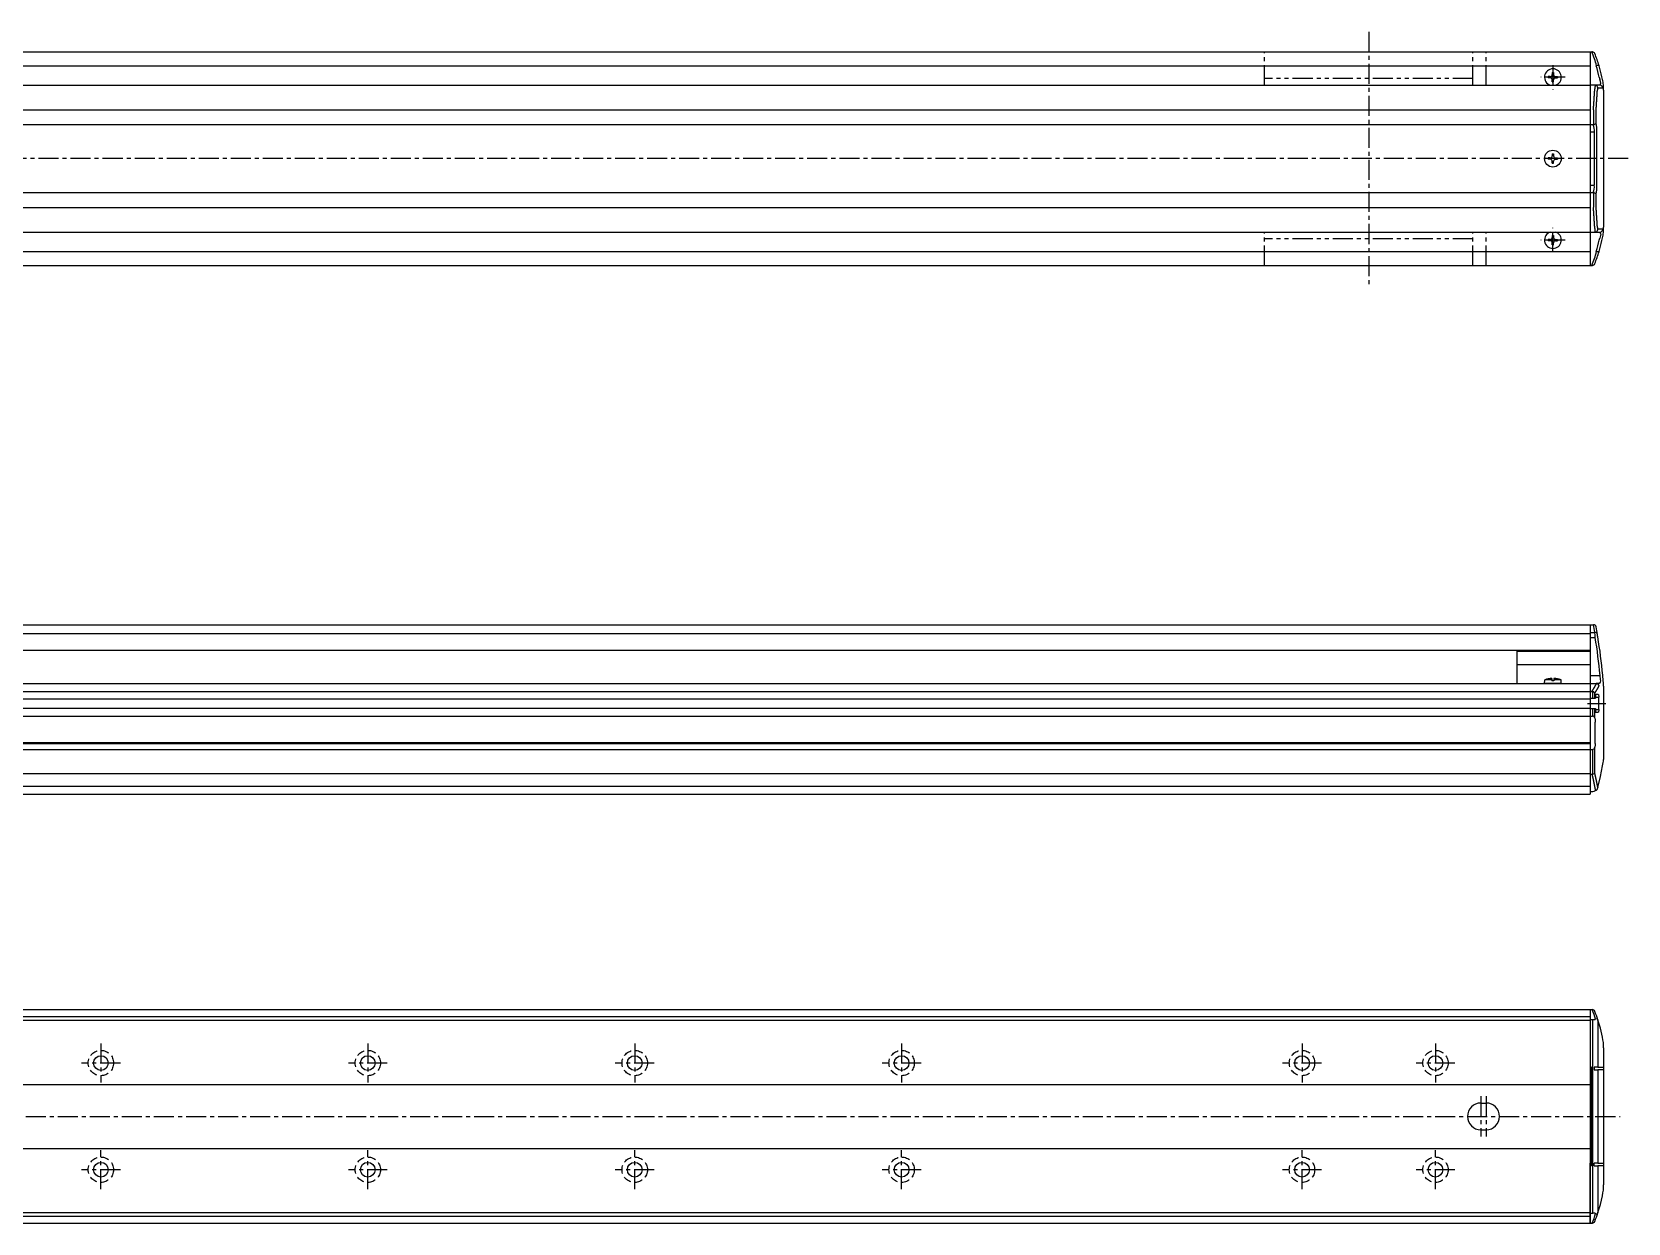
# Model space of a CAD drawing. Extents: x -463 to 733, y 41 to 537.
# Drawn here: x 135 to 733, y 90 to 537 of the extents above; entities that cross this region are included whole.
import ezdxf

# ---------------------------------------------------------------- set-up
doc = ezdxf.new("R2010")
doc.units = 0
for name, pattern in [('CENTER', [12, 7.5, -1.5, 1.5, -1.5]), ('DASHED', [4.5, 3, -1.5]), ('PHANTOM', [15, 7.5, -1.5, 1.5, -1.5, 1.5, -1.5])]:
    doc.linetypes.add(name, pattern=pattern)
doc.layers.get('0').update_dxf_attribs({"linetype": 'CONTINUOUS'})
doc.layers.add('CENTER', color=1, linetype='CENTER')

# ---------------------------------------------------------------- blocks, each defined once
blk = doc.blocks.new('DTL0004')
at = {"color": 0, "linetype": 'CONTINUOUS'}
for p, q in [((-3.15, 0), (-3.04, 1.3)), ((3.15, 0), (-3.15, 0)), ((-0.4, 1.3), (-3.04, 1.3)), ((-0.4, 1.89), (-0.4, 0.9)), ((0.4, 0.9), (-0.4, 0.9)), ((0.4, 1.89), (0.4, 0.9)), ((3.04, 1.3), (0.4, 1.3)), ((3.15, 0), (3.04, 1.3))]:
    blk.add_line(p, q, dxfattribs=at)
for start, end in [(92.87228, 112.35653), (67.64347, 87.12772)]:
    blk.add_arc((0, -6.08), 7.98, start, end, dxfattribs=at)
at = {"color": 0}
blk.add_point((0, 0), dxfattribs=at)
blk.add_point((0, 0), dxfattribs=at)

msp = doc.modelspace()

# ---------------------------------------------------------------- linework, layer by layer
at = {"color": 7, "linetype": 'CONTINUOUS'}
for p, q in [((-263.52, 529.44), (718.48, 529.44)), ((718.48, 529.44), (718.48, 449.44)), ((718.48, 529.44), (719.07, 529.44)), ((719.26, 529.44), (719.07, 529.44)), ((-25.52, 524.24), (718.48, 524.24)), ((704.23, 521.69), (704.23, 520.93)), ((704.23, 521.69), (704.73, 521.69)), ((704.73, 521.69), (704.73, 520.93)), ((720.87, 524.26), (720.73, 524.24)), ((-263.52, 516.94), (718.48, 516.94)), ((-25.52, 516.94), (718.48, 516.94)), ((702.73, 520.19), (702.73, 519.69)), ((703.48, 520.19), (702.73, 520.19)), ((703.48, 519.69), (702.73, 519.69)), ((704.23, 518.19), (704.23, 518.94)), ((704.23, 518.19), (704.73, 518.19)), ((704.73, 518.19), (704.73, 518.94)), ((705.48, 520.19), (706.23, 520.19)), ((705.48, 519.69), (706.23, 519.69)), ((706.23, 520.19), (706.23, 519.69)), ((722.15, 516.94), (718.48, 516.94)), ((721.32, 515.94), (723.15, 515.94)), ((721.87, 519.94), (722.08, 519.2)), ((723.06, 519.16), (722.85, 520.16)), ((723.39, 517.05), (723.38, 517.06)), ((723.48, 515.09), (723.48, 463.79)), ((-263.52, 507.71), (718.48, 507.71)), ((719.66, 507.69), (719.67, 507.69)), ((719.67, 507.69), (719.67, 502.19)), ((720.66, 502.78), (720.66, 507.51)), ((-263.52, 502.17), (718.48, 502.17)), ((718.48, 502.19), (719.56, 502.19)), ((718.48, 499.44), (720, 499.44)), ((719.67, 502.19), (719.56, 502.19)), ((720, 499.44), (720, 479.44)), ((720.98, 479.44), (720.98, 499.44)), ((704.23, 491.19), (704.23, 490.43)), ((704.23, 491.19), (704.73, 491.19)), ((704.73, 491.19), (704.73, 490.43)), ((702.73, 489.69), (702.73, 489.19)), ((703.48, 489.69), (702.73, 489.69)), ((703.48, 489.19), (702.73, 489.19)), ((704.23, 487.69), (704.23, 488.44)), ((704.23, 487.69), (704.73, 487.69)), ((704.73, 487.69), (704.73, 488.44)), ((705.48, 489.69), (706.23, 489.69)), ((705.48, 489.19), (706.23, 489.19)), ((706.23, 489.69), (706.23, 489.19)), ((718.48, 479.44), (720, 479.44)), ((-263.52, 476.7), (718.48, 476.7)), ((718.48, 476.69), (719.56, 476.69)), ((719.56, 476.69), (719.67, 476.68)), ((719.67, 476.68), (719.67, 471.19)), ((720.66, 471.36), (720.66, 476.1)), ((-263.52, 471.17), (718.48, 471.17)), ((719.67, 471.19), (719.66, 471.19)), ((-261.52, 461.94), (720.48, 461.94)), ((-25.52, 461.94), (718.48, 461.94)), ((704.23, 460.69), (704.23, 459.93)), ((704.23, 460.69), (704.73, 460.69)), ((704.73, 460.69), (704.73, 459.93)), ((718.48, 461.94), (722.15, 461.94)), ((723.15, 462.94), (721.32, 462.94)), ((723.38, 461.81), (723.39, 461.82)), ((-25.52, 454.64), (718.48, 454.64)), ((702.73, 459.19), (702.73, 458.69)), ((703.48, 459.19), (702.73, 459.19)), ((703.48, 458.69), (702.73, 458.69)), ((704.23, 457.19), (704.23, 457.94)), ((704.23, 457.19), (704.73, 457.19)), ((704.73, 457.19), (704.73, 457.94)), ((705.48, 459.19), (706.23, 459.19)), ((705.48, 458.69), (706.23, 458.69)), ((706.23, 459.19), (706.23, 458.69)), ((720.87, 454.61), (720.73, 454.63)), ((721.87, 458.94), (722.08, 459.67)), ((722.85, 458.72), (723.06, 459.71)), ((-263.52, 449.44), (718.48, 449.44)), ((718.48, 449.44), (719.07, 449.44)), ((719.07, 449.44), (719.26, 449.44)), ((-25.52, 314.76), (718.48, 314.76)), ((-25.52, 311.4), (718.48, 311.4)), ((718.48, 314.76), (718.48, 252.26)), ((718.48, 314.76), (718.48, 305.26)), ((718.48, 314.76), (719.66, 314.76)), ((718.48, 314.76), (718.48, 305.26)), ((718.48, 311.87), (720.18, 311.87)), ((719.67, 314.76), (719.66, 314.76)), ((-25.52, 305.26), (718.48, 305.26)), ((690.98, 305.26), (690.98, 292.76)), ((718.48, 309.99), (720.33, 309.99)), ((690.98, 304.79), (718.48, 304.79)), ((690.98, 299.8), (718.48, 299.8)), ((718.48, 295.76), (722.15, 295.76)), ((723.38, 293.08), (723.39, 293.06)), ((-263.52, 292.76), (718.48, 292.76)), ((-263.52, 289.76), (718.48, 289.76)), ((718.48, 292.76), (720.73, 292.76)), ((718.48, 292.76), (718.48, 251.26)), ((718.48, 289.76), (719.07, 289.76)), ((718.48, 287.16), (720.45, 287.16)), ((719.07, 289.76), (719.26, 289.74)), ((719.26, 289.74), (719.26, 287.16)), ((720.2, 287.16), (720.2, 289.18)), ((721.4, 288.61), (720.45, 288.61)), ((720.45, 288.61), (720.45, 287.16)), ((720.45, 287.61), (721.71, 287.61)), ((721.87, 292.76), (720.73, 292.76)), ((720.73, 292.76), (720.87, 292.75)), ((721.71, 282.91), (721.71, 287.61)), ((722.08, 292.85), (721.87, 292.76)), ((723.48, 291.76), (723.48, 264.26)), ((-263.52, 287.01), (718.48, 287.01)), ((-263.52, 283.51), (718.48, 283.51)), ((718.48, 283.36), (720.45, 283.36)), ((719.26, 283.36), (719.26, 280.49)), ((720.2, 279.69), (720.2, 283.36)), ((720.45, 283.36), (720.45, 281.91)), ((720.45, 282.91), (721.71, 282.91)), ((720.45, 281.91), (721.4, 281.91)), ((-263.52, 280.49), (718.48, 280.49)), ((718.48, 280.49), (719.26, 280.49)), ((720.34, 270.26), (720.34, 278.26)), ((-263.52, 270.56), (718.48, 270.56)), ((-263.52, 270.26), (718.48, 270.26)), ((-263.52, 268.02), (718.48, 268.02)), ((718.48, 268.02), (719.26, 268.02)), ((719.26, 268.02), (719.26, 258.76)), ((720.2, 259.03), (720.2, 268.83)), ((-263.52, 259.03), (718.48, 259.03)), ((718.48, 258.76), (719.21, 258.76)), ((719.26, 258.76), (719.21, 258.76)), ((-263.52, 254.26), (718.48, 254.26)), ((-263.52, 251.26), (718.48, 251.26)), ((718.48, 252.26), (719.43, 252.26)), ((721.37, 253.79), (721.33, 253.65)), ((-263.52, 170.47), (718.48, 170.47)), ((-263.52, 167.87), (718.48, 167.87)), ((718.48, 170.47), (718.48, 90.47)), ((718.48, 170.47), (718.48, 148.02)), ((718.48, 170.47), (719.21, 170.47)), ((719.21, 170.47), (719.26, 170.47)), ((-263.52, 166.47), (718.48, 166.47)), ((718.48, 166.72), (719.43, 166.72)), ((719.43, 94.23), (719.43, 166.72)), ((721.33, 166.68), (721.37, 166.56)), ((721.37, 166.56), (721.37, 148.97)), ((723.48, 156.12), (723.48, 104.82)), ((718.93, 148.97), (718.48, 148.97)), ((718.48, 148.02), (718.93, 148.02)), ((718.93, 148.97), (718.93, 111.97)), ((721.37, 148.97), (719.98, 148.97)), ((719.98, 148.97), (719.98, 147.97)), ((719.98, 147.97), (721.37, 147.97)), ((721.37, 148.97), (723.31, 148.97)), ((721.37, 147.97), (721.37, 112.97)), ((723.31, 147.97), (721.37, 147.97)), ((723.31, 148.97), (723.48, 148.92)), ((723.48, 147.91), (723.31, 147.97)), ((-263.52, 142.47), (718.48, 142.47)), ((677.48, 135.47), (679.48, 135.47)), ((677.48, 125.47), (679.48, 125.47)), ((-263.52, 118.47), (718.48, 118.47)), ((718.93, 112.93), (718.48, 112.92)), ((718.48, 90.47), (718.48, 112.92)), ((718.93, 111.97), (718.48, 111.97)), ((721.37, 112.97), (719.98, 112.97)), ((719.98, 111.97), (719.98, 112.97)), ((719.98, 111.97), (721.37, 111.97)), ((721.37, 112.97), (723.31, 112.97)), ((721.37, 111.97), (721.37, 94.39)), ((723.31, 111.97), (721.37, 111.97)), ((723.31, 112.97), (723.48, 113.04)), ((723.48, 112.03), (723.31, 111.97)), ((-263.52, 94.47), (718.48, 94.47)), ((-263.52, 93.07), (718.48, 93.07)), ((-263.52, 90.47), (718.48, 90.47)), ((718.48, 94.23), (719.43, 94.23)), ((718.48, 90.47), (719.21, 90.47)), ((719.26, 90.47), (719.21, 90.47)), ((721.37, 94.39), (721.33, 94.27))]:
    msp.add_line(p, q, dxfattribs=at)
at = {"color": 3, "linetype": 'PHANTOM'}
for p, q in [((596.48, 516.94), (596.48, 529.44)), ((674.48, 516.94), (674.48, 529.44)), ((679.48, 516.94), (679.48, 529.44)), ((674.48, 519.44), (596.48, 519.44)), ((596.48, 449.44), (596.48, 461.94)), ((674.48, 449.44), (674.48, 461.94)), ((679.48, 449.44), (679.48, 461.94)), ((674.48, 459.44), (596.48, 459.44))]:
    msp.add_line(p, q, dxfattribs=at)
at = {"color": 7, "linetype": 'CONTINUOUS'}
for points in [[(721.77, 524.26), (721.77, 524.26), (721.75, 524.28), (721.65, 524.34), (721.45, 524.35), (721.18, 524.32), (720.87, 524.26)], [(722.39, 517.74), (722.29, 518.3), (722.08, 519.2)], [(722.39, 461.13), (722.29, 460.57), (722.08, 459.67)], [(721.77, 454.61), (721.77, 454.61), (721.75, 454.59), (721.65, 454.53), (721.45, 454.52), (721.18, 454.55), (720.87, 454.61)], [(720.33, 309.99), (720.3, 310.42), (720.25, 311.04), (720.2, 311.54), (720.18, 311.87)], [(722.08, 292.85), (722.29, 293.25), (722.39, 293.71)], [(721.4, 288.61), (721.41, 288.61), (721.51, 288.54), (721.6, 288.37), (721.67, 288.13), (721.71, 287.83), (721.71, 287.61)], [(721.71, 282.91), (721.71, 282.81), (721.68, 282.49), (721.62, 282.2), (721.53, 282), (721.42, 281.91), (721.4, 281.91)], [(720.2, 279.69), (720.28, 279.2), (720.34, 278.26)], [(720.34, 270.26), (720.32, 269.71), (720.2, 268.83)], [(721.37, 253.79), (722.29, 257.88), (723.06, 261.84)], [(721.33, 166.68), (721.28, 166.78), (721.14, 166.91), (720.88, 166.97), (720.49, 166.9)], [(723.06, 160.2), (722.29, 163.47), (721.37, 166.56)], [(721.37, 94.39), (722.29, 97.48), (723.06, 100.75)], [(720.49, 94.05), (720.7, 93.99), (721, 93.99), (721.23, 94.1), (721.33, 94.27)]]:
    msp.add_lwpolyline(points, dxfattribs=at)
for points in [[(719.66, 507.68, 0), (719.67, 507.75, 0), (719.67, 507.81, 0), (719.68, 507.87, 0), (719.68, 507.93, 0), (719.68, 507.99, 0), (719.69, 508.06, 0), (719.69, 508.12, 0), (719.7, 508.18, 0), (719.7, 508.24, 0), (719.7, 508.3, 0), (719.71, 508.37, 0), (719.71, 508.43, 0), (719.72, 508.49, 0), (719.72, 508.55, 0), (719.73, 508.61, 0), (719.73, 508.68, 0), (719.73, 508.74, 0), (719.74, 508.8, 0), (719.74, 508.86, 0), (719.75, 508.92, 0), (719.75, 508.99, 0), (719.75, 509.05, 0), (719.76, 509.11, 0), (719.76, 509.17, 0), (719.77, 509.23, 0), (719.77, 509.29, 0), (719.77, 509.36, 0), (719.78, 509.42, 0), (719.78, 509.48, 0), (719.79, 509.54, 0), (719.79, 509.6, 0), (719.8, 509.67, 0), (719.8, 509.73, 0), (719.8, 509.79, 0), (719.81, 509.85, 0), (719.81, 509.91, 0), (719.82, 509.98, 0), (719.82, 510.04, 0), (719.82, 510.1, 0), (719.83, 510.16, 0), (719.83, 510.22, 0), (719.84, 510.29, 0), (719.84, 510.35, 0), (719.84, 510.41, 0), (719.85, 510.47, 0), (719.85, 510.53, 0), (719.86, 510.6, 0), (719.86, 510.66, 0), (719.86, 510.72, 0), (719.87, 510.78, 0), (719.87, 510.84, 0), (719.88, 510.91, 0), (719.88, 510.97, 0), (719.88, 511.03, 0), (719.89, 511.09, 0), (719.89, 511.15, 0), (719.9, 511.22, 0), (719.9, 511.28, 0), (719.9, 511.34, 0), (719.91, 511.4, 0), (719.91, 511.46, 0), (719.92, 511.53, 0), (719.92, 511.59, 0), (719.92, 511.65, 0), (719.93, 511.71, 0), (719.93, 511.77, 0), (719.94, 511.84, 0), (719.94, 511.9, 0), (719.94, 511.96, 0), (719.95, 512.02, 0), (719.95, 512.08, 0), (719.96, 512.15, 0), (719.96, 512.21, 0), (719.96, 512.27, 0), (719.97, 512.33, 0), (719.97, 512.39, 0), (719.98, 512.46, 0), (719.98, 512.52, 0), (719.98, 512.58, 0), (719.99, 512.64, 0), (719.99, 512.7, 0), (720, 512.77, 0), (720, 512.83, 0), (720, 512.89, 0), (720.01, 512.95, 0), (720.01, 513.01, 0), (720.02, 513.08, 0), (720.02, 513.14, 0), (720.02, 513.2, 0), (720.03, 513.26, 0), (720.03, 513.32, 0), (720.04, 513.39, 0), (720.04, 513.45, 0), (720.04, 513.51, 0), (720.05, 513.57, 0), (720.05, 513.63, 0), (720.06, 513.7, 0), (720.06, 513.76, 0), (720.06, 513.82, 0), (720.07, 513.88, 0), (720.07, 513.94, 0), (720.07, 514.01, 0), (720.08, 514.07, 0), (720.08, 514.13, 0), (720.09, 514.19, 0), (720.09, 514.25, 0), (720.09, 514.32, 0), (720.1, 514.38, 0), (720.1, 514.44, 0), (720.11, 514.5, 0), (720.11, 514.56, 0), (720.11, 514.63, 0), (720.12, 514.69, 0), (720.12, 514.75, 0), (720.13, 514.81, 0), (720.13, 514.87, 0), (720.13, 514.94, 0), (720.14, 515, 0), (720.14, 515.06, 0), (720.14, 515.12, 0), (720.15, 515.18, 0), (720.15, 515.25, 0), (720.16, 515.31, 0), (720.16, 515.37, 0), (720.16, 515.43, 0), (720.17, 515.49, 0), (720.17, 515.56, 0), (720.18, 515.62, 0)], [(720.66, 507.51, 0), (720.66, 507.57, 0), (720.67, 507.63, 0), (720.67, 507.69, 0), (720.67, 507.75, 0), (720.68, 507.81, 0), (720.68, 507.87, 0), (720.69, 507.93, 0), (720.69, 507.99, 0), (720.69, 508.05, 0), (720.7, 508.11, 0), (720.7, 508.18, 0), (720.71, 508.24, 0), (720.71, 508.3, 0), (720.72, 508.36, 0), (720.72, 508.42, 0), (720.72, 508.48, 0), (720.73, 508.54, 0), (720.73, 508.6, 0), (720.74, 508.66, 0), (720.74, 508.72, 0), (720.74, 508.78, 0), (720.75, 508.84, 0), (720.75, 508.9, 0), (720.76, 508.96, 0), (720.76, 509.02, 0), (720.76, 509.08, 0), (720.77, 509.15, 0), (720.77, 509.21, 0), (720.78, 509.27, 0), (720.78, 509.33, 0), (720.78, 509.39, 0), (720.79, 509.45, 0), (720.79, 509.51, 0), (720.8, 509.57, 0), (720.8, 509.63, 0), (720.8, 509.69, 0), (720.81, 509.75, 0), (720.81, 509.81, 0), (720.82, 509.87, 0), (720.82, 509.93, 0), (720.82, 509.99, 0), (720.83, 510.06, 0), (720.83, 510.12, 0), (720.84, 510.18, 0), (720.84, 510.24, 0), (720.84, 510.3, 0), (720.85, 510.36, 0), (720.85, 510.42, 0), (720.86, 510.48, 0), (720.86, 510.54, 0), (720.86, 510.6, 0), (720.87, 510.66, 0), (720.87, 510.72, 0), (720.88, 510.78, 0), (720.88, 510.84, 0), (720.88, 510.9, 0), (720.89, 510.97, 0), (720.89, 511.03, 0), (720.9, 511.09, 0), (720.9, 511.15, 0), (720.9, 511.21, 0), (720.91, 511.27, 0), (720.91, 511.33, 0), (720.91, 511.39, 0), (720.92, 511.45, 0), (720.92, 511.51, 0), (720.93, 511.57, 0), (720.93, 511.63, 0), (720.93, 511.69, 0), (720.94, 511.75, 0), (720.94, 511.82, 0), (720.95, 511.88, 0), (720.95, 511.94, 0), (720.95, 512, 0), (720.96, 512.06, 0), (720.96, 512.12, 0), (720.97, 512.18, 0), (720.97, 512.24, 0), (720.97, 512.3, 0), (720.98, 512.36, 0), (720.98, 512.42, 0), (720.99, 512.48, 0), (720.99, 512.54, 0), (720.99, 512.6, 0), (721, 512.67, 0), (721, 512.73, 0), (721, 512.79, 0), (721.01, 512.85, 0), (721.01, 512.91, 0), (721.02, 512.97, 0), (721.02, 513.03, 0), (721.02, 513.09, 0), (721.03, 513.15, 0), (721.03, 513.21, 0), (721.04, 513.27, 0), (721.04, 513.33, 0), (721.04, 513.39, 0), (721.05, 513.45, 0), (721.05, 513.52, 0), (721.05, 513.58, 0), (721.06, 513.64, 0), (721.06, 513.7, 0), (721.07, 513.76, 0), (721.07, 513.82, 0), (721.07, 513.88, 0), (721.08, 513.94, 0), (721.08, 514, 0), (721.09, 514.06, 0), (721.09, 514.12, 0), (721.09, 514.18, 0), (721.1, 514.24, 0), (721.1, 514.3, 0), (721.1, 514.37, 0), (721.11, 514.43, 0), (721.11, 514.49, 0), (721.12, 514.55, 0), (721.12, 514.61, 0), (721.12, 514.67, 0), (721.13, 514.73, 0), (721.13, 514.79, 0), (721.13, 514.85, 0), (721.14, 514.91, 0), (721.14, 514.97, 0), (721.15, 515.03, 0), (721.15, 515.09, 0), (721.15, 515.16, 0), (721.16, 515.22, 0), (721.16, 515.28, 0)], [(720.18, 463.25, 0), (720.17, 463.31, 0), (720.17, 463.38, 0), (720.16, 463.44, 0), (720.16, 463.5, 0), (720.16, 463.56, 0), (720.15, 463.62, 0), (720.15, 463.69, 0), (720.14, 463.75, 0), (720.14, 463.81, 0), (720.14, 463.87, 0), (720.13, 463.93, 0), (720.13, 464, 0), (720.13, 464.06, 0), (720.12, 464.12, 0), (720.12, 464.18, 0), (720.11, 464.24, 0), (720.11, 464.31, 0), (720.11, 464.37, 0), (720.1, 464.43, 0), (720.1, 464.49, 0), (720.09, 464.55, 0), (720.09, 464.62, 0), (720.09, 464.68, 0), (720.08, 464.74, 0), (720.08, 464.8, 0), (720.07, 464.86, 0), (720.07, 464.93, 0), (720.07, 464.99, 0), (720.06, 465.05, 0), (720.06, 465.11, 0), (720.06, 465.17, 0), (720.05, 465.24, 0), (720.05, 465.3, 0), (720.04, 465.36, 0), (720.04, 465.42, 0), (720.04, 465.48, 0), (720.03, 465.55, 0), (720.03, 465.61, 0), (720.02, 465.67, 0), (720.02, 465.73, 0), (720.02, 465.79, 0), (720.01, 465.86, 0), (720.01, 465.92, 0), (720, 465.98, 0), (720, 466.04, 0), (720, 466.1, 0), (719.99, 466.17, 0), (719.99, 466.23, 0), (719.98, 466.29, 0), (719.98, 466.35, 0), (719.98, 466.41, 0), (719.97, 466.48, 0), (719.97, 466.54, 0), (719.96, 466.6, 0), (719.96, 466.66, 0), (719.96, 466.72, 0), (719.95, 466.79, 0), (719.95, 466.85, 0), (719.94, 466.91, 0), (719.94, 466.97, 0), (719.94, 467.03, 0), (719.93, 467.1, 0), (719.93, 467.16, 0), (719.92, 467.22, 0), (719.92, 467.28, 0), (719.92, 467.34, 0), (719.91, 467.41, 0), (719.91, 467.47, 0), (719.9, 467.53, 0), (719.9, 467.59, 0), (719.9, 467.65, 0), (719.89, 467.72, 0), (719.89, 467.78, 0), (719.88, 467.84, 0), (719.88, 467.9, 0), (719.88, 467.96, 0), (719.87, 468.03, 0), (719.87, 468.09, 0), (719.86, 468.15, 0), (719.86, 468.21, 0), (719.86, 468.27, 0), (719.85, 468.34, 0), (719.85, 468.4, 0), (719.84, 468.46, 0), (719.84, 468.52, 0), (719.84, 468.58, 0), (719.83, 468.65, 0), (719.83, 468.71, 0), (719.82, 468.77, 0), (719.82, 468.83, 0), (719.82, 468.89, 0), (719.81, 468.96, 0), (719.81, 469.02, 0), (719.8, 469.08, 0), (719.8, 469.14, 0), (719.8, 469.2, 0), (719.79, 469.27, 0), (719.79, 469.33, 0), (719.78, 469.39, 0), (719.78, 469.45, 0), (719.77, 469.51, 0), (719.77, 469.58, 0), (719.77, 469.64, 0), (719.76, 469.7, 0), (719.76, 469.76, 0), (719.75, 469.82, 0), (719.75, 469.88, 0), (719.75, 469.95, 0), (719.74, 470.01, 0), (719.74, 470.07, 0), (719.73, 470.13, 0), (719.73, 470.19, 0), (719.73, 470.26, 0), (719.72, 470.32, 0), (719.72, 470.38, 0), (719.71, 470.44, 0), (719.71, 470.5, 0), (719.7, 470.57, 0), (719.7, 470.63, 0), (719.7, 470.69, 0), (719.69, 470.75, 0), (719.69, 470.81, 0), (719.68, 470.88, 0), (719.68, 470.94, 0), (719.68, 471, 0), (719.67, 471.06, 0), (719.67, 471.12, 0), (719.66, 471.18, 0)], [(721.16, 463.59, 0), (721.16, 463.65, 0), (721.15, 463.71, 0), (721.15, 463.78, 0), (721.15, 463.84, 0), (721.14, 463.9, 0), (721.14, 463.96, 0), (721.13, 464.02, 0), (721.13, 464.08, 0), (721.13, 464.14, 0), (721.12, 464.2, 0), (721.12, 464.26, 0), (721.12, 464.32, 0), (721.11, 464.38, 0), (721.11, 464.44, 0), (721.1, 464.5, 0), (721.1, 464.57, 0), (721.1, 464.63, 0), (721.09, 464.69, 0), (721.09, 464.75, 0), (721.09, 464.81, 0), (721.08, 464.87, 0), (721.08, 464.93, 0), (721.07, 464.99, 0), (721.07, 465.05, 0), (721.07, 465.11, 0), (721.06, 465.17, 0), (721.06, 465.23, 0), (721.05, 465.29, 0), (721.05, 465.35, 0), (721.05, 465.42, 0), (721.04, 465.48, 0), (721.04, 465.54, 0), (721.04, 465.6, 0), (721.03, 465.66, 0), (721.03, 465.72, 0), (721.02, 465.78, 0), (721.02, 465.84, 0), (721.02, 465.9, 0), (721.01, 465.96, 0), (721.01, 466.02, 0), (721, 466.08, 0), (721, 466.14, 0), (721, 466.2, 0), (720.99, 466.27, 0), (720.99, 466.33, 0), (720.99, 466.39, 0), (720.98, 466.45, 0), (720.98, 466.51, 0), (720.97, 466.57, 0), (720.97, 466.63, 0), (720.97, 466.69, 0), (720.96, 466.75, 0), (720.96, 466.81, 0), (720.95, 466.87, 0), (720.95, 466.93, 0), (720.95, 466.99, 0), (720.94, 467.05, 0), (720.94, 467.12, 0), (720.93, 467.18, 0), (720.93, 467.24, 0), (720.93, 467.3, 0), (720.92, 467.36, 0), (720.92, 467.42, 0), (720.91, 467.48, 0), (720.91, 467.54, 0), (720.91, 467.6, 0), (720.9, 467.66, 0), (720.9, 467.72, 0), (720.9, 467.78, 0), (720.89, 467.84, 0), (720.89, 467.9, 0), (720.88, 467.97, 0), (720.88, 468.03, 0), (720.88, 468.09, 0), (720.87, 468.15, 0), (720.87, 468.21, 0), (720.86, 468.27, 0), (720.86, 468.33, 0), (720.86, 468.39, 0), (720.85, 468.45, 0), (720.85, 468.51, 0), (720.84, 468.57, 0), (720.84, 468.63, 0), (720.84, 468.69, 0), (720.83, 468.75, 0), (720.83, 468.81, 0), (720.82, 468.88, 0), (720.82, 468.94, 0), (720.82, 469, 0), (720.81, 469.06, 0), (720.81, 469.12, 0), (720.8, 469.18, 0), (720.8, 469.24, 0), (720.8, 469.3, 0), (720.79, 469.36, 0), (720.79, 469.42, 0), (720.78, 469.48, 0), (720.78, 469.54, 0), (720.78, 469.6, 0), (720.77, 469.66, 0), (720.77, 469.72, 0), (720.76, 469.78, 0), (720.76, 469.85, 0), (720.76, 469.91, 0), (720.75, 469.97, 0), (720.75, 470.03, 0), (720.74, 470.09, 0), (720.74, 470.15, 0), (720.74, 470.21, 0), (720.73, 470.27, 0), (720.73, 470.33, 0), (720.72, 470.39, 0), (720.72, 470.45, 0), (720.72, 470.51, 0), (720.71, 470.57, 0), (720.71, 470.63, 0), (720.7, 470.69, 0), (720.7, 470.76, 0), (720.69, 470.82, 0), (720.69, 470.88, 0), (720.69, 470.94, 0), (720.68, 471, 0), (720.68, 471.06, 0), (720.67, 471.12, 0), (720.67, 471.18, 0), (720.67, 471.24, 0), (720.66, 471.3, 0), (720.66, 471.36, 0)], [(719.07, 289.76, 0), (719.08, 289.78, 0), (719.1, 289.8, 0), (719.11, 289.83, 0), (719.13, 289.85, 0), (719.15, 289.87, 0), (719.16, 289.9, 0), (719.18, 289.92, 0), (719.19, 289.94, 0), (719.21, 289.96, 0), (719.22, 289.99, 0), (719.24, 290.01, 0), (719.26, 290.03, 0), (719.27, 290.06, 0), (719.29, 290.08, 0), (719.3, 290.1, 0), (719.32, 290.13, 0), (719.33, 290.15, 0), (719.35, 290.17, 0), (719.36, 290.19, 0), (719.38, 290.22, 0), (719.4, 290.24, 0), (719.41, 290.26, 0), (719.43, 290.29, 0), (719.44, 290.31, 0), (719.46, 290.33, 0), (719.47, 290.36, 0), (719.49, 290.38, 0), (719.5, 290.4, 0), (719.52, 290.43, 0), (719.53, 290.45, 0), (719.55, 290.47, 0), (719.56, 290.5, 0), (719.58, 290.52, 0), (719.59, 290.54, 0), (719.61, 290.57, 0), (719.62, 290.59, 0), (719.64, 290.61, 0), (719.65, 290.63, 0), (719.67, 290.66, 0), (719.68, 290.68, 0), (719.7, 290.7, 0), (719.71, 290.73, 0), (719.73, 290.75, 0), (719.74, 290.77, 0), (719.76, 290.8, 0), (719.77, 290.82, 0), (719.79, 290.84, 0), (719.8, 290.87, 0), (719.81, 290.89, 0), (719.83, 290.91, 0), (719.84, 290.94, 0), (719.86, 290.96, 0), (719.87, 290.98, 0), (719.89, 291.01, 0), (719.9, 291.03, 0), (719.92, 291.05, 0), (719.93, 291.08, 0), (719.94, 291.1, 0), (719.96, 291.12, 0), (719.97, 291.15, 0), (719.99, 291.17, 0), (720, 291.19, 0), (720.02, 291.22, 0), (720.03, 291.24, 0), (720.04, 291.26, 0), (720.06, 291.29, 0), (720.07, 291.31, 0), (720.09, 291.33, 0), (720.1, 291.36, 0), (720.11, 291.38, 0), (720.13, 291.4, 0), (720.14, 291.43, 0), (720.16, 291.45, 0), (720.17, 291.47, 0), (720.18, 291.5, 0), (720.2, 291.52, 0), (720.21, 291.54, 0), (720.22, 291.57, 0), (720.24, 291.59, 0), (720.25, 291.61, 0), (720.27, 291.64, 0), (720.28, 291.66, 0), (720.29, 291.69, 0), (720.31, 291.71, 0), (720.32, 291.73, 0), (720.33, 291.76, 0), (720.35, 291.78, 0), (720.36, 291.8, 0), (720.37, 291.83, 0), (720.39, 291.85, 0), (720.4, 291.87, 0), (720.41, 291.9, 0), (720.43, 291.92, 0), (720.44, 291.94, 0), (720.45, 291.97, 0), (720.47, 291.99, 0), (720.48, 292.01, 0), (720.49, 292.04, 0), (720.51, 292.06, 0), (720.52, 292.08, 0), (720.53, 292.11, 0), (720.54, 292.13, 0), (720.56, 292.16, 0), (720.57, 292.18, 0), (720.58, 292.2, 0), (720.6, 292.23, 0), (720.61, 292.25, 0), (720.62, 292.27, 0), (720.64, 292.3, 0), (720.65, 292.32, 0), (720.66, 292.34, 0), (720.67, 292.37, 0), (720.69, 292.39, 0), (720.7, 292.42, 0), (720.71, 292.44, 0), (720.72, 292.46, 0), (720.74, 292.49, 0), (720.75, 292.51, 0), (720.76, 292.53, 0), (720.77, 292.56, 0), (720.79, 292.58, 0), (720.8, 292.6, 0), (720.81, 292.63, 0), (720.82, 292.65, 0), (720.84, 292.68, 0), (720.85, 292.7, 0), (720.86, 292.72, 0), (720.87, 292.75, 0)], [(720.2, 289.18, 0), (720.21, 289.2, 0), (720.22, 289.22, 0), (720.24, 289.24, 0), (720.25, 289.26, 0), (720.26, 289.28, 0), (720.28, 289.3, 0), (720.29, 289.32, 0), (720.3, 289.34, 0), (720.32, 289.36, 0), (720.33, 289.38, 0), (720.35, 289.4, 0), (720.36, 289.42, 0), (720.37, 289.44, 0), (720.39, 289.46, 0), (720.4, 289.48, 0), (720.41, 289.5, 0), (720.43, 289.52, 0), (720.44, 289.54, 0), (720.45, 289.56, 0), (720.47, 289.58, 0), (720.48, 289.6, 0), (720.49, 289.62, 0), (720.5, 289.64, 0), (720.52, 289.66, 0), (720.53, 289.68, 0), (720.54, 289.7, 0), (720.56, 289.72, 0), (720.57, 289.74, 0), (720.58, 289.76, 0), (720.6, 289.78, 0), (720.61, 289.8, 0), (720.62, 289.82, 0), (720.64, 289.84, 0), (720.65, 289.86, 0), (720.66, 289.88, 0), (720.67, 289.9, 0), (720.69, 289.92, 0), (720.7, 289.94, 0), (720.71, 289.96, 0), (720.73, 289.98, 0), (720.74, 290, 0), (720.75, 290.02, 0), (720.76, 290.04, 0), (720.78, 290.06, 0), (720.79, 290.08, 0), (720.8, 290.1, 0), (720.81, 290.12, 0), (720.83, 290.14, 0), (720.84, 290.16, 0), (720.85, 290.18, 0), (720.87, 290.2, 0), (720.88, 290.22, 0), (720.89, 290.24, 0), (720.9, 290.26, 0), (720.92, 290.28, 0), (720.93, 290.3, 0), (720.94, 290.32, 0), (720.95, 290.34, 0), (720.96, 290.36, 0), (720.98, 290.38, 0), (720.99, 290.4, 0), (721, 290.42, 0), (721.01, 290.44, 0), (721.03, 290.46, 0), (721.04, 290.48, 0), (721.05, 290.5, 0), (721.06, 290.52, 0), (721.08, 290.54, 0), (721.09, 290.56, 0), (721.1, 290.58, 0), (721.11, 290.6, 0), (721.12, 290.62, 0), (721.14, 290.64, 0), (721.15, 290.66, 0), (721.16, 290.68, 0), (721.17, 290.7, 0), (721.18, 290.72, 0), (721.2, 290.74, 0), (721.21, 290.76, 0), (721.22, 290.78, 0), (721.23, 290.8, 0), (721.24, 290.82, 0), (721.26, 290.84, 0), (721.27, 290.86, 0), (721.28, 290.88, 0), (721.29, 290.9, 0), (721.3, 290.92, 0), (721.31, 290.94, 0), (721.33, 290.96, 0), (721.34, 290.99, 0), (721.35, 291.01, 0), (721.36, 291.03, 0), (721.37, 291.05, 0), (721.38, 291.07, 0), (721.4, 291.09, 0), (721.41, 291.11, 0), (721.42, 291.13, 0), (721.43, 291.15, 0), (721.44, 291.17, 0), (721.45, 291.19, 0), (721.47, 291.21, 0), (721.48, 291.23, 0), (721.49, 291.25, 0), (721.5, 291.27, 0), (721.51, 291.29, 0), (721.52, 291.31, 0), (721.53, 291.33, 0), (721.54, 291.35, 0), (721.56, 291.37, 0), (721.57, 291.39, 0), (721.58, 291.41, 0), (721.59, 291.43, 0), (721.6, 291.45, 0), (721.61, 291.47, 0), (721.62, 291.49, 0), (721.63, 291.51, 0), (721.65, 291.53, 0), (721.66, 291.55, 0), (721.67, 291.57, 0), (721.68, 291.59, 0), (721.69, 291.61, 0), (721.7, 291.64, 0), (721.71, 291.66, 0), (721.72, 291.68, 0), (721.73, 291.7, 0), (721.74, 291.72, 0), (721.76, 291.74, 0), (721.77, 291.76, 0)], [(720.49, 252.56, 0), (720.48, 252.61, 0), (720.47, 252.66, 0), (720.46, 252.71, 0), (720.45, 252.76, 0), (720.44, 252.81, 0), (720.44, 252.86, 0), (720.43, 252.91, 0), (720.42, 252.96, 0), (720.41, 253, 0), (720.4, 253.05, 0), (720.39, 253.1, 0), (720.38, 253.15, 0), (720.37, 253.2, 0), (720.36, 253.25, 0), (720.35, 253.3, 0), (720.34, 253.35, 0), (720.33, 253.39, 0), (720.32, 253.44, 0), (720.32, 253.49, 0), (720.31, 253.54, 0), (720.3, 253.59, 0), (720.29, 253.64, 0), (720.28, 253.69, 0), (720.27, 253.74, 0), (720.26, 253.78, 0), (720.25, 253.83, 0), (720.24, 253.88, 0), (720.23, 253.93, 0), (720.22, 253.98, 0), (720.21, 254.03, 0), (720.2, 254.08, 0), (720.19, 254.13, 0), (720.18, 254.17, 0), (720.17, 254.22, 0), (720.16, 254.27, 0), (720.15, 254.32, 0), (720.14, 254.37, 0), (720.13, 254.42, 0), (720.13, 254.47, 0), (720.12, 254.51, 0), (720.11, 254.56, 0), (720.1, 254.61, 0), (720.09, 254.66, 0), (720.08, 254.71, 0), (720.07, 254.76, 0), (720.06, 254.81, 0), (720.05, 254.85, 0), (720.04, 254.9, 0), (720.03, 254.95, 0), (720.02, 255, 0), (720.01, 255.05, 0), (720, 255.1, 0), (719.99, 255.15, 0), (719.98, 255.19, 0), (719.97, 255.24, 0), (719.96, 255.29, 0), (719.95, 255.34, 0), (719.94, 255.39, 0), (719.93, 255.44, 0), (719.92, 255.48, 0), (719.91, 255.53, 0), (719.9, 255.58, 0), (719.89, 255.63, 0), (719.88, 255.68, 0), (719.87, 255.73, 0), (719.86, 255.78, 0), (719.85, 255.82, 0), (719.84, 255.87, 0), (719.83, 255.92, 0), (719.82, 255.97, 0), (719.81, 256.02, 0), (719.8, 256.07, 0), (719.79, 256.11, 0), (719.78, 256.16, 0), (719.77, 256.21, 0), (719.76, 256.26, 0), (719.75, 256.31, 0), (719.74, 256.36, 0), (719.73, 256.4, 0), (719.72, 256.45, 0), (719.71, 256.5, 0), (719.7, 256.55, 0), (719.69, 256.6, 0), (719.68, 256.64, 0), (719.67, 256.69, 0), (719.66, 256.74, 0), (719.65, 256.79, 0), (719.64, 256.84, 0), (719.63, 256.89, 0), (719.62, 256.93, 0), (719.61, 256.98, 0), (719.59, 257.03, 0), (719.58, 257.08, 0), (719.57, 257.13, 0), (719.56, 257.17, 0), (719.55, 257.22, 0), (719.54, 257.27, 0), (719.53, 257.32, 0), (719.52, 257.37, 0), (719.51, 257.42, 0), (719.5, 257.46, 0), (719.49, 257.51, 0), (719.48, 257.56, 0), (719.47, 257.61, 0), (719.46, 257.66, 0), (719.45, 257.7, 0), (719.44, 257.75, 0), (719.43, 257.8, 0), (719.42, 257.85, 0), (719.41, 257.9, 0), (719.4, 257.94, 0), (719.38, 257.99, 0), (719.37, 258.04, 0), (719.36, 258.09, 0), (719.35, 258.14, 0), (719.34, 258.18, 0), (719.33, 258.23, 0), (719.32, 258.28, 0), (719.31, 258.33, 0), (719.3, 258.37, 0), (719.29, 258.42, 0), (719.28, 258.47, 0), (719.27, 258.52, 0), (719.26, 258.57, 0), (719.24, 258.61, 0), (719.23, 258.66, 0), (719.22, 258.71, 0), (719.21, 258.76, 0)], [(721.33, 253.65, 0), (721.32, 253.69, 0), (721.31, 253.73, 0), (721.31, 253.78, 0), (721.3, 253.82, 0), (721.29, 253.86, 0), (721.28, 253.9, 0), (721.27, 253.94, 0), (721.27, 253.99, 0), (721.26, 254.03, 0), (721.25, 254.07, 0), (721.24, 254.11, 0), (721.23, 254.16, 0), (721.22, 254.2, 0), (721.22, 254.24, 0), (721.21, 254.28, 0), (721.2, 254.33, 0), (721.19, 254.37, 0), (721.18, 254.41, 0), (721.17, 254.45, 0), (721.17, 254.5, 0), (721.16, 254.54, 0), (721.15, 254.58, 0), (721.14, 254.62, 0), (721.13, 254.66, 0), (721.12, 254.71, 0), (721.11, 254.75, 0), (721.11, 254.79, 0), (721.1, 254.83, 0), (721.09, 254.88, 0), (721.08, 254.92, 0), (721.07, 254.96, 0), (721.06, 255, 0), (721.06, 255.04, 0), (721.05, 255.09, 0), (721.04, 255.13, 0), (721.03, 255.17, 0), (721.02, 255.21, 0), (721.01, 255.26, 0), (721, 255.3, 0), (721, 255.34, 0), (720.99, 255.38, 0), (720.98, 255.42, 0), (720.97, 255.47, 0), (720.96, 255.51, 0), (720.95, 255.55, 0), (720.94, 255.59, 0), (720.93, 255.63, 0), (720.93, 255.68, 0), (720.92, 255.72, 0), (720.91, 255.76, 0), (720.9, 255.8, 0), (720.89, 255.85, 0), (720.88, 255.89, 0), (720.87, 255.93, 0), (720.86, 255.97, 0), (720.86, 256.01, 0), (720.85, 256.06, 0), (720.84, 256.1, 0), (720.83, 256.14, 0), (720.82, 256.18, 0), (720.81, 256.22, 0), (720.8, 256.27, 0), (720.79, 256.31, 0), (720.79, 256.35, 0), (720.78, 256.39, 0), (720.77, 256.43, 0), (720.76, 256.48, 0), (720.75, 256.52, 0), (720.74, 256.56, 0), (720.73, 256.6, 0), (720.72, 256.64, 0), (720.71, 256.69, 0), (720.71, 256.73, 0), (720.7, 256.77, 0), (720.69, 256.81, 0), (720.68, 256.85, 0), (720.67, 256.9, 0), (720.66, 256.94, 0), (720.65, 256.98, 0), (720.64, 257.02, 0), (720.63, 257.06, 0), (720.62, 257.11, 0), (720.62, 257.15, 0), (720.61, 257.19, 0), (720.6, 257.23, 0), (720.59, 257.27, 0), (720.58, 257.31, 0), (720.57, 257.36, 0), (720.56, 257.4, 0), (720.55, 257.44, 0), (720.54, 257.48, 0), (720.53, 257.52, 0), (720.52, 257.57, 0), (720.51, 257.61, 0), (720.51, 257.65, 0), (720.5, 257.69, 0), (720.49, 257.73, 0), (720.48, 257.77, 0), (720.47, 257.82, 0), (720.46, 257.86, 0), (720.45, 257.9, 0), (720.44, 257.94, 0), (720.43, 257.98, 0), (720.42, 258.03, 0), (720.41, 258.07, 0), (720.4, 258.11, 0), (720.39, 258.15, 0), (720.39, 258.19, 0), (720.38, 258.23, 0), (720.37, 258.28, 0), (720.36, 258.32, 0), (720.35, 258.36, 0), (720.34, 258.4, 0), (720.33, 258.44, 0), (720.32, 258.48, 0), (720.31, 258.53, 0), (720.3, 258.57, 0), (720.29, 258.61, 0), (720.28, 258.65, 0), (720.27, 258.69, 0), (720.26, 258.73, 0), (720.25, 258.78, 0), (720.24, 258.82, 0), (720.23, 258.86, 0), (720.22, 258.9, 0), (720.22, 258.94, 0), (720.21, 258.98, 0), (720.2, 259.03, 0)], [(719.43, 166.72, 0), (719.43, 166.72, 0), (719.44, 166.72, 0), (719.45, 166.72, 0), (719.46, 166.72, 0), (719.47, 166.72, 0), (719.48, 166.72, 0), (719.49, 166.72, 0), (719.5, 166.72, 0), (719.5, 166.72, 0), (719.51, 166.72, 0), (719.52, 166.72, 0), (719.53, 166.72, 0), (719.54, 166.72, 0), (719.55, 166.72, 0), (719.56, 166.72, 0), (719.57, 166.72, 0), (719.57, 166.72, 0), (719.58, 166.72, 0), (719.59, 166.72, 0), (719.6, 166.72, 0), (719.61, 166.72, 0), (719.62, 166.72, 0), (719.63, 166.72, 0), (719.64, 166.73, 0), (719.64, 166.73, 0), (719.65, 166.73, 0), (719.66, 166.73, 0), (719.67, 166.73, 0), (719.68, 166.73, 0), (719.69, 166.73, 0), (719.7, 166.73, 0), (719.71, 166.73, 0), (719.71, 166.73, 0), (719.72, 166.73, 0), (719.73, 166.73, 0), (719.74, 166.73, 0), (719.75, 166.73, 0), (719.76, 166.73, 0), (719.77, 166.74, 0), (719.77, 166.74, 0), (719.78, 166.74, 0), (719.79, 166.74, 0), (719.8, 166.74, 0), (719.81, 166.74, 0), (719.82, 166.74, 0), (719.83, 166.74, 0), (719.84, 166.74, 0), (719.84, 166.74, 0), (719.85, 166.75, 0), (719.86, 166.75, 0), (719.87, 166.75, 0), (719.88, 166.75, 0), (719.89, 166.75, 0), (719.9, 166.75, 0), (719.9, 166.75, 0), (719.91, 166.75, 0), (719.92, 166.75, 0), (719.93, 166.76, 0), (719.94, 166.76, 0), (719.95, 166.76, 0), (719.95, 166.76, 0), (719.96, 166.76, 0), (719.97, 166.76, 0), (719.98, 166.76, 0), (719.99, 166.77, 0), (720, 166.77, 0), (720, 166.77, 0), (720.01, 166.77, 0), (720.02, 166.77, 0), (720.03, 166.77, 0), (720.04, 166.77, 0), (720.05, 166.78, 0), (720.06, 166.78, 0), (720.06, 166.78, 0), (720.07, 166.78, 0), (720.08, 166.78, 0), (720.09, 166.78, 0), (720.1, 166.79, 0), (720.1, 166.79, 0), (720.11, 166.79, 0), (720.12, 166.79, 0), (720.13, 166.79, 0), (720.14, 166.79, 0), (720.15, 166.8, 0), (720.15, 166.8, 0), (720.16, 166.8, 0), (720.17, 166.8, 0), (720.18, 166.8, 0), (720.19, 166.81, 0), (720.19, 166.81, 0), (720.2, 166.81, 0), (720.21, 166.81, 0), (720.22, 166.81, 0), (720.23, 166.82, 0), (720.23, 166.82, 0), (720.24, 166.82, 0), (720.25, 166.82, 0), (720.26, 166.82, 0), (720.27, 166.83, 0), (720.27, 166.83, 0), (720.28, 166.83, 0), (720.29, 166.83, 0), (720.3, 166.83, 0), (720.31, 166.84, 0), (720.31, 166.84, 0), (720.32, 166.84, 0), (720.33, 166.84, 0), (720.34, 166.85, 0), (720.35, 166.85, 0), (720.35, 166.85, 0), (720.36, 166.85, 0), (720.37, 166.86, 0), (720.38, 166.86, 0), (720.38, 166.86, 0), (720.39, 166.86, 0), (720.4, 166.86, 0), (720.41, 166.87, 0), (720.41, 166.87, 0), (720.42, 166.87, 0), (720.43, 166.87, 0), (720.44, 166.88, 0), (720.45, 166.88, 0), (720.45, 166.88, 0), (720.46, 166.89, 0), (720.47, 166.89, 0), (720.48, 166.89, 0), (720.48, 166.89, 0), (720.49, 166.9, 0)], [(720.49, 94.05, 0), (720.48, 94.05, 0), (720.48, 94.05, 0), (720.47, 94.06, 0), (720.46, 94.06, 0), (720.45, 94.06, 0), (720.45, 94.06, 0), (720.44, 94.07, 0), (720.43, 94.07, 0), (720.42, 94.07, 0), (720.41, 94.07, 0), (720.41, 94.08, 0), (720.4, 94.08, 0), (720.39, 94.08, 0), (720.38, 94.08, 0), (720.38, 94.09, 0), (720.37, 94.09, 0), (720.36, 94.09, 0), (720.35, 94.09, 0), (720.35, 94.1, 0), (720.34, 94.1, 0), (720.33, 94.1, 0), (720.32, 94.1, 0), (720.31, 94.1, 0), (720.31, 94.11, 0), (720.3, 94.11, 0), (720.29, 94.11, 0), (720.28, 94.11, 0), (720.27, 94.12, 0), (720.27, 94.12, 0), (720.26, 94.12, 0), (720.25, 94.12, 0), (720.24, 94.12, 0), (720.23, 94.13, 0), (720.23, 94.13, 0), (720.22, 94.13, 0), (720.21, 94.13, 0), (720.2, 94.13, 0), (720.19, 94.14, 0), (720.19, 94.14, 0), (720.18, 94.14, 0), (720.17, 94.14, 0), (720.16, 94.14, 0), (720.15, 94.15, 0), (720.15, 94.15, 0), (720.14, 94.15, 0), (720.13, 94.15, 0), (720.12, 94.15, 0), (720.11, 94.15, 0), (720.1, 94.16, 0), (720.1, 94.16, 0), (720.09, 94.16, 0), (720.08, 94.16, 0), (720.07, 94.16, 0), (720.06, 94.16, 0), (720.06, 94.17, 0), (720.05, 94.17, 0), (720.04, 94.17, 0), (720.03, 94.17, 0), (720.02, 94.17, 0), (720.01, 94.17, 0), (720, 94.17, 0), (720, 94.18, 0), (719.99, 94.18, 0), (719.98, 94.18, 0), (719.97, 94.18, 0), (719.96, 94.18, 0), (719.95, 94.18, 0), (719.95, 94.18, 0), (719.94, 94.19, 0), (719.93, 94.19, 0), (719.92, 94.19, 0), (719.91, 94.19, 0), (719.9, 94.19, 0), (719.9, 94.19, 0), (719.89, 94.19, 0), (719.88, 94.19, 0), (719.87, 94.2, 0), (719.86, 94.2, 0), (719.85, 94.2, 0), (719.84, 94.2, 0), (719.84, 94.2, 0), (719.83, 94.2, 0), (719.82, 94.2, 0), (719.81, 94.2, 0), (719.8, 94.2, 0), (719.79, 94.2, 0), (719.78, 94.21, 0), (719.77, 94.21, 0), (719.77, 94.21, 0), (719.76, 94.21, 0), (719.75, 94.21, 0), (719.74, 94.21, 0), (719.73, 94.21, 0), (719.72, 94.21, 0), (719.71, 94.21, 0), (719.71, 94.21, 0), (719.7, 94.21, 0), (719.69, 94.21, 0), (719.68, 94.22, 0), (719.67, 94.22, 0), (719.66, 94.22, 0), (719.65, 94.22, 0), (719.64, 94.22, 0), (719.64, 94.22, 0), (719.63, 94.22, 0), (719.62, 94.22, 0), (719.61, 94.22, 0), (719.6, 94.22, 0), (719.59, 94.22, 0), (719.58, 94.22, 0), (719.57, 94.22, 0), (719.57, 94.22, 0), (719.56, 94.22, 0), (719.55, 94.22, 0), (719.54, 94.22, 0), (719.53, 94.22, 0), (719.52, 94.22, 0), (719.51, 94.22, 0), (719.5, 94.22, 0), (719.5, 94.22, 0), (719.49, 94.22, 0), (719.48, 94.22, 0), (719.47, 94.22, 0), (719.46, 94.22, 0), (719.45, 94.22, 0), (719.44, 94.22, 0), (719.43, 94.22, 0), (719.43, 94.22, 0)]]:
    msp.add_polyline3d(points, dxfattribs=at)
for centre, radius in [((704.48, 489.44), 3.15), ((160.48, 150.47), 2.75), ((260.48, 150.47), 2.75), ((360.48, 150.47), 2.75), ((460.48, 150.47), 2.75), ((610.48, 150.47), 2.75), ((660.48, 150.47), 2.75), ((160.48, 110.47), 2.75), ((260.48, 110.47), 2.75), ((360.48, 110.47), 2.75), ((460.48, 110.47), 2.75), ((610.48, 110.47), 2.75), ((660.48, 110.47), 2.75)]:
    msp.add_circle(centre, radius, dxfattribs=at)
at = {"color": 3, "linetype": 'DASHED'}
for centre in [(160.48, 150.47), (260.48, 150.47), (360.48, 150.47), (460.48, 150.47), (610.48, 150.47), (660.48, 150.47), (160.48, 110.47), (260.48, 110.47), (360.48, 110.47), (460.48, 110.47), (610.48, 110.47), (660.48, 110.47)]:
    msp.add_circle(centre, 4.75, dxfattribs=at)
at = {"color": 7, "linetype": 'CONTINUOUS'}
for centre, radius, start, end in [((664.32, 507.44), 59, 16.56597, 21.89343), ((719.26, 528.44), 1, 21.37108, 90), ((664.32, 506.94), 60, 16.78278, 21.37108), ((704.48, 519.94), 3.15, 287.7528, 252.2472), ((703.48, 520.93), 0.748, 269.99996, 0), ((705.48, 520.93), 0.748, 179.99998, 270.00002), ((664.32, 506.94), 59, 12.72894, 17.05476), ((664.32, 506.94), 60, 12.72894, 16.78278), ((703.48, 518.94), 0.748, 0.00003, 90.00006), ((705.48, 518.94), 0.748, 90.00001, 180.00005), ((724.15, 515.81), 3.98, 163.61121, 182.76383), ((720.33, 515.94), 0.993, 359.61857, 89.61342), ((722.25, 515.36), 1.09, 148.4536, 184.54107), ((720.78, 517.76), 1.6, 328.87242, 359.13398), ((722.15, 515.94), 0.998, 359.88082, 89.88032), ((703.48, 515.09), 20, 5.67781, 11.75718), ((720.94, 516.98), 2.45, 334.63077, 1.55751), ((703.48, 515.09), 20, 0, 5.63916), ((719.68, 503.3), 1.1, 269.52124, 331.92893), ((707.89, 499.85), 13.1, 358.20376, 12.92438), ((713.72, 499.85), 6.3, 356.229, 21.77364), ((703.48, 490.43), 0.748, 269.99996, 0), ((705.48, 490.43), 0.748, 179.99998, 270.00002), ((703.48, 488.44), 0.748, 0.00003, 90.00006), ((705.48, 488.44), 0.748, 90.00001, 180.00005), ((713.82, 479.01), 6.19, 338.01187, 3.98549), ((707.24, 479.09), 13.75, 347.42327, 1.44859), ((719.68, 475.58), 1.1, 28.07107, 90.47876), ((704.48, 458.94), 3.15, 107.7528, 72.2472), ((723.33, 462.96), 3.17, 174.72944, 198.89552), ((720.33, 462.93), 0.993, 270.38658, 0.38143), ((722.05, 463.46), 0.898, 171.36519, 215.64015), ((722.15, 462.93), 0.998, 270.11968, 0.11918), ((720.78, 461.11), 1.6, 0.86602, 31.12758), ((703.48, 463.79), 20, 348.24282, 354.32219), ((721.27, 461.96), 2.12, 356.28426, 27.52745), ((703.48, 463.79), 20, 354.36084, 0), ((703.48, 459.93), 0.748, 269.99996, 0), ((703.48, 457.94), 0.748, 0.00003, 90.00006), ((705.48, 459.93), 0.748, 179.99998, 270.00002), ((705.48, 457.94), 0.748, 90.00001, 180.00005), ((664.32, 471.44), 59, 338.10657, 343.43403), ((664.32, 471.94), 60, 338.62892, 343.21722), ((664.32, 471.94), 59, 342.94524, 347.27106), ((664.32, 471.94), 60, 343.21722, 347.27106), ((719.26, 450.44), 1, 270, 338.62892), ((523.98, 278.56), 199, 9.63471, 10.47913), ((719.67, 313.76), 1, 10.46147, 90), ((720.22, 310.91), 0.959, 11.14735, 92.70404), ((523.98, 277.62), 200, 9.63471, 10.46147), ((523.98, 277.62), 200, 9.3604, 9.63471), ((523.98, 277.62), 199, 5.22816, 9.3604), ((523.98, 277.62), 200, 5.22816, 9.3604), ((610.14, 282.09), 112.85, 5.91191, 6.95625), ((523.98, 277.62), 200, 4.42733, 5.22816), ((523.98, 277.62), 200, 4.05227, 4.42733), ((719.05, 288.33), 1.42, 36.78392, 81.52427), ((720.69, 291.68), 1.08, 4.07077, 80.08202), ((719.28, 279.57), 0.923, 7.45849, 90.99882), ((719.28, 268.94), 0.92, 268.83479, 352.7079), ((575.48, 288.67), 150, 349.69497, 350.63321), ((719.26, 260.54), 1.78, 270.08272, 301.71327), ((719.43, 254.26), 2, 270, 302.14676), ((719.43, 254.26), 2, 302.14676, 342.25517), ((664.32, 148.84), 59, 17.82265, 21.51086), ((719.26, 169.47), 1, 21.37108, 90), ((664.32, 147.97), 60, 18.16682, 21.37108), ((703.48, 156.12), 20, 0, 11.75718), ((677.48, 130.47), 5, 90, 270), ((679.48, 130.47), 5, 270, 90), ((703.48, 104.82), 20, 348.24282, 0), ((664.32, 112.11), 59, 338.48914, 342.17735), ((719.26, 91.47), 1, 270, 338.62892), ((664.32, 112.97), 60, 338.62892, 341.83318)]:
    msp.add_arc(centre, radius, start, end, dxfattribs=at)
at = {"layer": 'CENTER', "color": 1, "linetype": 'CENTER'}
for p, q in [((635.48, 536.94), (635.48, 441.94)), ((704.48, 524.48), (704.48, 515.4)), ((709.02, 519.94), (699.94, 519.94)), ((732.64, 489.44), (-300.94, 489.44)), ((704.48, 454.4), (704.48, 463.48)), ((709.02, 458.94), (699.94, 458.94)), ((717.48, 285.26), (724.26, 285.26)), ((160.48, 157.76), (160.48, 143.18)), ((260.48, 157.76), (260.48, 143.18)), ((360.48, 157.76), (360.48, 143.18)), ((460.48, 157.76), (460.48, 143.18)), ((610.48, 157.76), (610.48, 143.18)), ((660.48, 157.76), (660.48, 143.18)), ((167.77, 150.47), (153.19, 150.47)), ((267.77, 150.47), (253.19, 150.47)), ((367.77, 150.47), (353.19, 150.47)), ((467.77, 150.47), (453.19, 150.47)), ((617.77, 150.47), (603.19, 150.47)), ((667.77, 150.47), (653.19, 150.47)), ((677.48, 138.01), (677.48, 122.93)), ((679.48, 138.01), (679.48, 122.93)), ((-311.63, 130.47), (729.71, 130.47)), ((160.48, 103.18), (160.48, 117.76)), ((260.48, 103.18), (260.48, 117.76)), ((360.48, 103.18), (360.48, 117.76)), ((460.48, 103.18), (460.48, 117.76)), ((610.48, 103.18), (610.48, 117.76)), ((660.48, 103.18), (660.48, 117.76)), ((167.77, 110.47), (153.19, 110.47)), ((267.77, 110.47), (253.19, 110.47)), ((367.77, 110.47), (353.19, 110.47)), ((467.77, 110.47), (453.19, 110.47)), ((617.77, 110.47), (603.19, 110.47)), ((667.77, 110.47), (653.19, 110.47))]:
    msp.add_line(p, q, dxfattribs=at)

# ---------------------------------------------------------------- block references
at = {"color": 7, "linetype": 'CONTINUOUS', "zscale": 2}
msp.add_blockref('DTL0004', (704.48, 292.76), dxfattribs=at)

doc.saveas('drawing.dxf')
